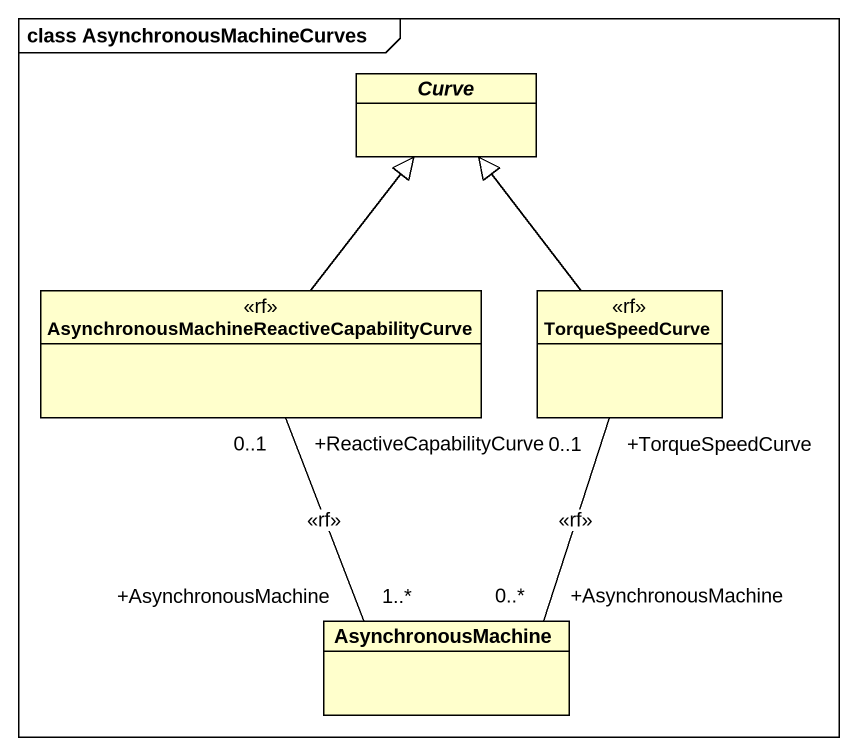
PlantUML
@startuml
mainframe class AsynchronousMachineCurves
hide circle
hide empty members
abstract class Curve
class "AsynchronousMachineReactiveCapabilityCurve" as AsynchronousMachineReactiveC <<rf>>
class TorqueSpeedCurve <<rf>>
class AsynchronousMachine
AsynchronousMachineReactiveC -up-|> Curve
AsynchronousMachineReactiveC "+ReactiveCapabilityCurve\n0..1" -- "+AsynchronousMachine\n1..*" AsynchronousMachine : <<rf>>
TorqueSpeedCurve -up-|> Curve
TorqueSpeedCurve "+TorqueSpeedCurve\n0..1" -- "+AsynchronousMachine\n0..*" AsynchronousMachine : <<rf>>
@enduml
